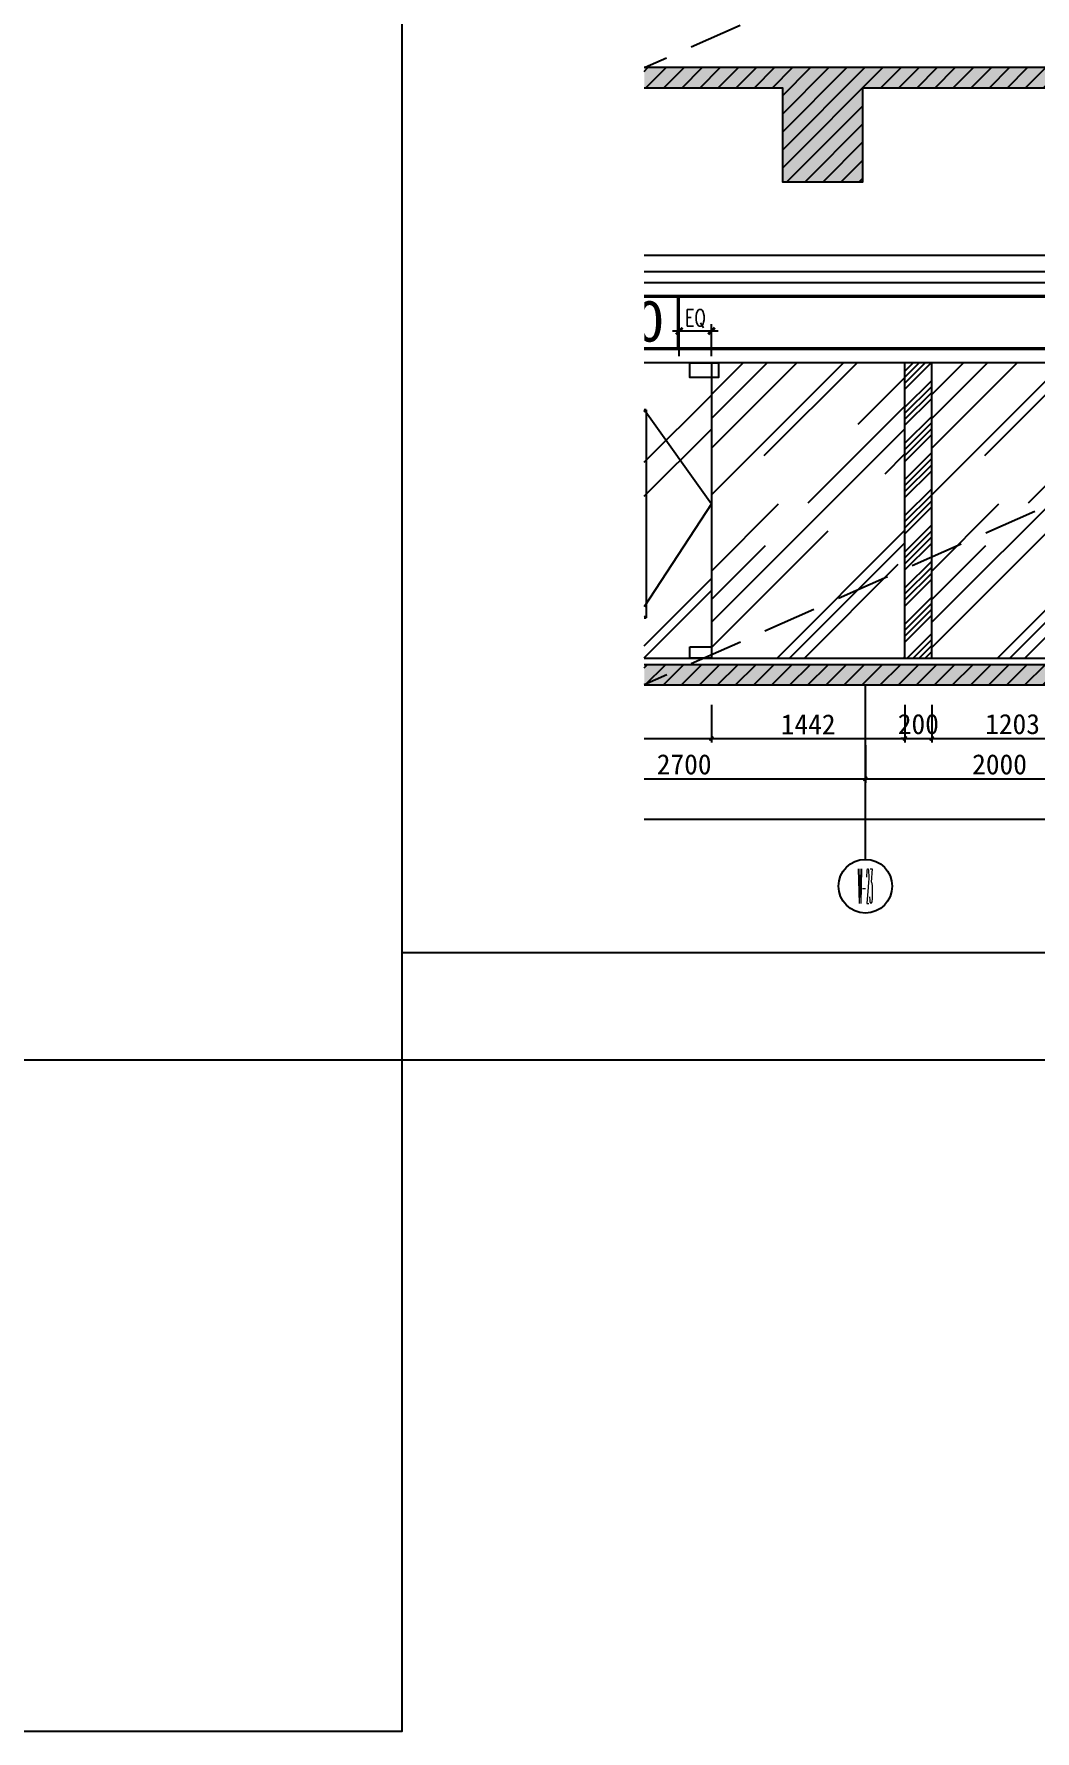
# Model space of a CAD drawing. Header units: millimetres. Extents: x 110215 to 630040, y -488650 to 141897.
# Drawn here: x 138017 to 145477, y -9761 to 2886 of the extents above; entities that cross this region are included whole.
import ezdxf
from ezdxf.enums import TextEntityAlignment as Align
from ezdxf.xclip import XClip

# ---------------------------------------------------------------- set-up
doc = ezdxf.new("R2010")
doc.units = ezdxf.units.MM
doc.header["$LTSCALE"] = 1000
doc.header["$XCLIPFRAME"] = 0
doc.linetypes.add('_DASH', pattern=[0.6, 0.4, -0.2])
doc.layers.get('Defpoints').update_dxf_attribs({"color": 2})
for name, color, linetype in [('0-118标注', 2, 'Continuous'), ('0-140b立面看线', 3, 'Continuous'), ('0-140c立面材料填充', 250, 'Continuous'), ('0-140d立面材料分隔', 146, 'Continuous'), ('0-140立面图剖切线', 4, 'Continuous')]:
    doc.layers.add(name, color=color, linetype=linetype)
doc.styles.add('_TCH_AXIS', font='COMPLEX', dxfattribs={"bigfont": 'GBCBIG'})
doc.styles.add('COMPLEX', font='COMPLEX')
doc.styles.add('TXT', font='txt.shx', dxfattribs={"width": 0.7})
doc.styles.add('繁黑体', font='simhei.ttf')
doc.styles.add('黑体', font='simhei.ttf')
doc.dimstyles.new('50', dxfattribs={"dimscale": 50, "dimtxt": 3, "dimasz": 0.6, "dimexe": 0.6, "dimexo": 0.6, "dimtad": 1, "dimdec": 0, "dimdsep": 46, "dimtxsty": '黑体', "dimblk1": 'ARCHTICK', "dimblk2": 'ARCHTICK', "dimsah": 1, "dimcen": 0, "dimdle": 1, "dimclrd": 251, "dimclre": 251, "dimclrt": 2, "dimadec": 0, "dimazin": 0, "dimtfac": 1, "dimtdec": 0, "dimtix": 1, "dimtmove": 2, "dimatfit": 3, "dimldrblk": 'DOT', "dimfxl": 0, "dimtolj": 1, "dimtzin": 0, "dimarcsym": 0})
doc.dimstyles.new('副本 1-50', dxfattribs={"dimscale": 50, "dimtxt": 2.5, "dimasz": 1, "dimexe": 1, "dimexo": 1, "dimgap": 0.6, "dimtad": 1, "dimdec": 0, "dimrnd": 5, "dimzin": 0, "dimdsep": 46, "dimtxsty": 'TXT', "dimblk": 'ARCHTICK', "dimcen": 4, "dimdle": 1, "dimclrd": 3, "dimclre": 3, "dimclrt": 3, "dimadec": 0, "dimazin": 0, "dimtfac": 1, "dimtdec": 0, "dimtix": 1, "dimtmove": 2, "dimatfit": 3, "dimldrblk": 'ARCHTICK', "dimfxl": 0, "dimtolj": 1, "dimtzin": 0, "dimarcsym": 0})

# ---------------------------------------------------------------- blocks, each defined once
blk = doc.blocks.new('_ArchTick')
at = {"color": 0, "linetype": 'ByBlock', "const_width": 0.4}
blk.add_lwpolyline([(-0.5, -0.5), (0.5, 0.5)], dxfattribs=at)
blk = doc.blocks.new('*D130')
at = {"color": 3, "lineweight": -2, "transparency": 16777216}
for p, q in [((2433621, 314332), (2433281, 314332)), ((2433331, 314145), (2433331, 314382)), ((2433571, 314145), (2433571, 314382))]:
    blk.add_line(p, q, dxfattribs=at)
at = {"layer": 'Defpoints', "color": 0, "transparency": 16777216}
for p in [(2433331, 314332), (2433331, 314095), (2433571, 314095)]:
    blk.add_point(p, dxfattribs=at)
at = {"color": 3, "lineweight": -2, "transparency": 16777216, "xscale": 50, "yscale": 50, "zscale": 50, "rotation": 180}
blk.add_blockref('_ArchTick', (2433331, 314332), dxfattribs=at)
at = {"color": 3, "lineweight": -2, "transparency": 16777216, "xscale": 50, "yscale": 50, "zscale": 50}
blk.add_blockref('_ArchTick', (2433571, 314332), dxfattribs=at)
at = {"color": 3, "transparency": 16777216, "insert": (2433451, 314425), "char_height": 125, "attachment_point": 5, "style": 'TXT'}
blk.add_mtext('\\A1;EQ', dxfattribs=at)
blk = doc.blocks.new('*D131')
at = {"color": 3, "lineweight": -2, "transparency": 16777216}
for p, q in [((2432021, 314332), (2432361, 314332)), ((2432071, 314145), (2432071, 314382)), ((2432311, 314145), (2432311, 314382))]:
    blk.add_line(p, q, dxfattribs=at)
at = {"layer": 'Defpoints', "color": 0, "transparency": 16777216}
for p in [(2432311, 314332), (2432071, 314095), (2432311, 314095)]:
    blk.add_point(p, dxfattribs=at)
at = {"color": 3, "lineweight": -2, "transparency": 16777216, "xscale": 50, "yscale": 50, "zscale": 50, "rotation": 180}
blk.add_blockref('_ArchTick', (2432071, 314332), dxfattribs=at)
at = {"color": 3, "lineweight": -2, "transparency": 16777216, "xscale": 50, "yscale": 50, "zscale": 50}
blk.add_blockref('_ArchTick', (2432311, 314332), dxfattribs=at)
at = {"color": 3, "transparency": 16777216, "insert": (2432191, 314425), "char_height": 125, "attachment_point": 5, "style": 'TXT'}
blk.add_mtext('\\A1;EQ', dxfattribs=at)
blk = doc.blocks.new('*D1219')
at = {"color": 251, "lineweight": -2, "transparency": 16777216}
for p, q in [((222137, 7119), (222137, 6839)), ((223637, 7119), (223637, 6839)), ((222087, 6869), (223687, 6869))]:
    blk.add_line(p, q, dxfattribs=at)
at = {"layer": 'Defpoints', "color": 0, "transparency": 16777216}
for p in [(222137, 7269), (223637, 7269), (223637, 6869)]:
    blk.add_point(p, dxfattribs=at)
at = {"color": 251, "lineweight": -2, "transparency": 16777216, "xscale": 30, "yscale": 30, "zscale": 30, "rotation": 180}
blk.add_blockref('_ArchTick', (222137, 6869), dxfattribs=at)
at = {"color": 251, "lineweight": -2, "transparency": 16777216, "xscale": 30, "yscale": 30, "zscale": 30}
blk.add_blockref('_ArchTick', (223637, 6869), dxfattribs=at)
at = {"color": 2, "transparency": 16777216, "insert": (222887, 6976), "char_height": 150, "attachment_point": 5, "style": '黑体'}
blk.add_mtext('\\A1;1500', dxfattribs=at)
blk = doc.blocks.new('_DOT')
at = {"color": 0, "linetype": 'ByBlock'}
blk.add_line((-0.5, 0), (-1, 0), dxfattribs=at)
at = {"color": 0, "linetype": 'ByBlock', "const_width": 0.5}
blk.add_lwpolyline([(-0.25, 0, 1), (0.25, 0, 1)], format="xyb", close=True, dxfattribs=at)
blk = doc.blocks.new('*D1220')
at = {"color": 251, "lineweight": -2, "transparency": 16777216}
for p, q in [((223637, 7119), (223637, 6839)), ((225079, 7119), (225079, 6839)), ((223587, 6869), (225129, 6869))]:
    blk.add_line(p, q, dxfattribs=at)
at = {"layer": 'Defpoints', "color": 0, "transparency": 16777216}
for p in [(223637, 7269), (225079, 7269), (225079, 6869)]:
    blk.add_point(p, dxfattribs=at)
at = {"color": 251, "lineweight": -2, "transparency": 16777216, "xscale": 30, "yscale": 30, "zscale": 30, "rotation": 180}
blk.add_blockref('_ArchTick', (223637, 6869), dxfattribs=at)
at = {"color": 251, "lineweight": -2, "transparency": 16777216, "xscale": 30, "yscale": 30, "zscale": 30}
blk.add_blockref('_ArchTick', (225079, 6869), dxfattribs=at)
at = {"color": 2, "transparency": 16777216, "insert": (224358, 6975), "char_height": 150, "attachment_point": 5, "style": '黑体'}
blk.add_mtext('\\A1;1442', dxfattribs=at)
blk = doc.blocks.new('*D1221')
at = {"color": 251, "lineweight": -2, "transparency": 16777216}
for p, q in [((225079, 7119), (225079, 6839)), ((225279, 7119), (225279, 6839)), ((225079, 6869), (225049, 6869)), ((225079, 6869), (225279, 6869)), ((225279, 6869), (225309, 6869))]:
    blk.add_line(p, q, dxfattribs=at)
at = {"layer": 'Defpoints', "color": 0, "transparency": 16777216}
for p in [(225079, 7269), (225279, 7269), (225279, 6869)]:
    blk.add_point(p, dxfattribs=at)
at = {"color": 251, "lineweight": -2, "transparency": 16777216, "xscale": 30, "yscale": 30, "zscale": 30}
blk.add_blockref('_ArchTick', (225079, 6869), dxfattribs=at)
at = {"color": 251, "lineweight": -2, "transparency": 16777216, "xscale": 30, "yscale": 30, "zscale": 30, "rotation": 180}
blk.add_blockref('_ArchTick', (225279, 6869), dxfattribs=at)
at = {"color": 2, "transparency": 16777216, "insert": (225179, 6976), "char_height": 150, "attachment_point": 5, "style": '黑体'}
blk.add_mtext('\\A1;200', dxfattribs=at)
blk = doc.blocks.new('*D1222')
at = {"color": 251, "lineweight": -2, "transparency": 16777216}
for p, q in [((225279, 7119), (225279, 6839)), ((226482, 7119), (226482, 6839)), ((225229, 6869), (226532, 6869))]:
    blk.add_line(p, q, dxfattribs=at)
at = {"layer": 'Defpoints', "color": 0, "transparency": 16777216}
for p in [(225279, 7269), (226482, 7269), (226482, 6869)]:
    blk.add_point(p, dxfattribs=at)
at = {"color": 251, "lineweight": -2, "transparency": 16777216, "xscale": 30, "yscale": 30, "zscale": 30, "rotation": 180}
blk.add_blockref('_ArchTick', (225279, 6869), dxfattribs=at)
at = {"color": 251, "lineweight": -2, "transparency": 16777216, "xscale": 30, "yscale": 30, "zscale": 30}
blk.add_blockref('_ArchTick', (226482, 6869), dxfattribs=at)
at = {"color": 2, "transparency": 16777216, "insert": (225881, 6976), "char_height": 150, "attachment_point": 5, "style": '黑体'}
blk.add_mtext('\\A1;1203', dxfattribs=at)
blk = doc.blocks.new('*D1243')
at = {"color": 251, "lineweight": -2, "transparency": 16777216}
for p, q in [((222084, 6819), (222084, 6539)), ((224784, 6819), (224784, 6539)), ((222034, 6569), (224834, 6569))]:
    blk.add_line(p, q, dxfattribs=at)
at = {"layer": 'Defpoints', "color": 0, "transparency": 16777216}
for p in [(222084, 6869), (224784, 6869), (224784, 6569)]:
    blk.add_point(p, dxfattribs=at)
at = {"color": 251, "lineweight": -2, "transparency": 16777216, "xscale": 30, "yscale": 30, "zscale": 30, "rotation": 180}
blk.add_blockref('_ArchTick', (222084, 6569), dxfattribs=at)
at = {"color": 251, "lineweight": -2, "transparency": 16777216, "xscale": 30, "yscale": 30, "zscale": 30}
blk.add_blockref('_ArchTick', (224784, 6569), dxfattribs=at)
at = {"color": 2, "transparency": 16777216, "insert": (223434, 6676), "char_height": 150, "attachment_point": 5, "style": '黑体'}
blk.add_mtext('\\A1;2700', dxfattribs=at)
blk = doc.blocks.new('*D1244')
at = {"color": 251, "lineweight": -2, "transparency": 16777216}
for p, q in [((224784, 6819), (224784, 6539)), ((226784, 6819), (226784, 6539)), ((224734, 6569), (226834, 6569))]:
    blk.add_line(p, q, dxfattribs=at)
at = {"layer": 'Defpoints', "color": 0, "transparency": 16777216}
for p in [(224784, 6869), (226784, 6869), (226784, 6569)]:
    blk.add_point(p, dxfattribs=at)
at = {"color": 251, "lineweight": -2, "transparency": 16777216, "xscale": 30, "yscale": 30, "zscale": 30, "rotation": 180}
blk.add_blockref('_ArchTick', (224784, 6569), dxfattribs=at)
at = {"color": 251, "lineweight": -2, "transparency": 16777216, "xscale": 30, "yscale": 30, "zscale": 30}
blk.add_blockref('_ArchTick', (226784, 6569), dxfattribs=at)
at = {"color": 2, "transparency": 16777216, "insert": (225784, 6676), "char_height": 150, "attachment_point": 5, "style": '黑体'}
blk.add_mtext('\\A1;2000', dxfattribs=at)
blk = doc.blocks.new('*D1248')
at = {"color": 251, "lineweight": -2, "transparency": 16777216}
for p, q in [((156554, 6519), (156554, 6239)), ((232987, 6519), (232987, 6239)), ((156504, 6269), (233037, 6269))]:
    blk.add_line(p, q, dxfattribs=at)
at = {"layer": 'Defpoints', "color": 0, "transparency": 16777216}
for p in [(156554, 6569), (232987, 6569), (232987, 6269)]:
    blk.add_point(p, dxfattribs=at)
at = {"color": 251, "lineweight": -2, "transparency": 16777216, "xscale": 30, "yscale": 30, "zscale": 30, "rotation": 180}
blk.add_blockref('_ArchTick', (156554, 6269), dxfattribs=at)
at = {"color": 251, "lineweight": -2, "transparency": 16777216, "xscale": 30, "yscale": 30, "zscale": 30}
blk.add_blockref('_ArchTick', (232987, 6269), dxfattribs=at)
at = {"color": 2, "transparency": 16777216, "insert": (194771, 6375), "char_height": 150, "attachment_point": 5, "style": '黑体'}
blk.add_mtext('\\A1;76433', dxfattribs=at)
blk = doc.blocks.new('_AXISO')
blk.add_circle((0, 0), 0.5)
at = {"style": 'COMPLEX', "width": 1.041667}
blk.add_attdef('A', text='', height=0.56, dxfattribs=at).set_placement((-0.25, -0.28), (0.25, -0.28), align=Align.FIT)
blk = doc.blocks.new('kjlkj')
at = {"layer": '0-140c立面材料填充'}
h = blk.add_hatch(dxfattribs=at)
h.set_pattern_fill('AR-RROOF', color=256, scale=50, angle=45, style=0)
h.set_pattern_definition([(45, (2419215.6, 311894.9), (1077.63, 2873.68), [19050, -2540, 6350, -1270]), (45, (2419961, 313538.3), (-2092.4, 296.35), [3810, -419.1, 7620, -952.5]), (45, (2418901.25, 313107.2), (4068.056, 5271.41), [10160, -1778, 5080, -1270])])
h.paths.add_polyline_path([(2433571.1, 314094.9), (2432071.1, 314094.9), (2432071.1, 311894.9), (2433571.1, 311894.9)])
at = {"color": 8}
for p, q in [((2432311.1, 314194.9), (2432311.1, 314594.9)), ((2432321.1, 314194.9), (2432321.1, 314594.9)), ((2433321.1, 314194.9), (2433321.1, 314594.9)), ((2433331.1, 314194.9), (2433331.1, 314594.9))]:
    blk.add_line(p, q, dxfattribs=at)
for points in [[(2432821.1, 314094.9), (2432071.1, 313044.9), (2432821.1, 311894.9)], [(2432821.1, 314094.9), (2433571.1, 313044.9), (2432821.1, 311894.9)]]:
    blk.add_lwpolyline(points, dxfattribs=at)
at = {"layer": '0-140d立面材料分隔'}
for p, q in [((2432071.1, 314094.9), (2432071.1, 311894.9)), ((2432821.1, 314094.9), (2432821.1, 311894.9)), ((2433571.1, 314094.9), (2433571.1, 311894.9))]:
    blk.add_line(p, q, dxfattribs=at)
at = {"layer": '0-140d立面材料分隔', "color": 1}
for p, q in [((2432609.7, 313694.9, -219.5), (2432556.9, 313744.9, -219.5)), ((2432556.9, 313744.9, -219.5), (2432556.9, 312194.9)), ((2432556.9, 313744.9, -219.5), (2432715.4, 313744.9, -219.5)), ((2432609.7, 313694.9, -219.5), (2432609.7, 312244.9)), ((2432609.7, 313694.9, -219.5), (2432715.4, 313694.9, -219.5)), ((2432715.4, 313744.9, -219.5), (2432715.4, 313694.9, -219.5)), ((2432926.8, 313744.9, -219.5), (2432926.8, 313694.9, -219.5)), ((2433085.4, 313744.9, -219.5), (2432926.8, 313744.9, -219.5)), ((2433032.5, 313694.9, -219.5), (2432926.8, 313694.9, -219.5)), ((2433032.5, 313694.9, -219.5), (2433085.4, 313744.9, -219.5)), ((2433032.5, 313694.9, -219.5), (2433032.5, 312244.9)), ((2433085.4, 313744.9, -219.5), (2433085.4, 312194.9)), ((2432609.7, 312244.9), (2432556.9, 312194.9)), ((2432715.4, 312194.9), (2432556.9, 312194.9)), ((2432715.4, 312244.9), (2432609.7, 312244.9)), ((2432715.4, 312244.9), (2432715.4, 312194.9)), ((2432926.8, 312244.9), (2433032.5, 312244.9)), ((2432926.8, 312244.9), (2432926.8, 312194.9)), ((2432926.8, 312194.9), (2433085.4, 312194.9)), ((2433032.5, 312244.9), (2433085.4, 312194.9))]:
    blk.add_line(p, q, dxfattribs=at)
for points in [[(2432018.3, 314094.9), (2432233.1, 314094.9), (2432233.1, 313984.9), (2432018.3, 313984.9)], [(2433409.2, 314094.9), (2433624, 314094.9), (2433624, 313984.9), (2433409.2, 313984.9)], [(2432071.1, 311978.2), (2432233.1, 311978.2), (2432233.1, 311894.9), (2432071.1, 311894.9)], [(2433409.2, 311978.2), (2433571.1, 311978.2), (2433571.1, 311894.9), (2433409.2, 311894.9)]]:
    blk.add_lwpolyline(points, close=True, dxfattribs=at)
at = {"color": 1, "style": '繁黑体'}
blk.add_text('LOGO', height=300, dxfattribs=at).set_placement((2432396, 314253.3, -219.5))
at = {"color": 8}
dim = blk.add_linear_dim(base=(2432311.1, 314332.1), p1=(2432071.1, 314094.9), p2=(2432311.1, 314094.9), text='EQ', dimstyle='副本 1-50', dxfattribs=at)
dim.commit()
dim.dimension.update_dxf_attribs({"geometry": '*D131', "text_midpoint": (2432191.1, 314424.6)})
dim = blk.add_linear_dim(base=(2433331.1, 314332.1), p1=(2433571.1, 314094.9), p2=(2433331.1, 314094.9), angle=180, text='EQ', dimstyle='副本 1-50', dxfattribs=at)
dim.commit()
dim.dimension.update_dxf_attribs({"geometry": '*D130', "text_midpoint": (2433451.1, 314424.6)})
blk = doc.blocks.new('sdfcsfsdfs')
h = blk.add_hatch()
h.set_pattern_fill('ANSI31', color=250, scale=30)
h.paths.add_polyline_path([(156354.2, 11868.7), (156354.2, 11718.7), (156554.2, 11718.7), (157551.1, 11718.7), (157551.1, 11018.7), (158013.6, 11018.7), (158013.6, 11145.5), (158013.6, 11718.7), (167984.6, 11718.7), (167984.6, 11018.7), (168441.9, 11018.7), (168441.9, 11718.7), (172853.9, 11718.7), (172853.9, 11018.7), (173453.9, 11018.7), (173453.9, 11718.7), (177303.9, 11718.7), (177303.9, 11018.7), (177903.9, 11018.7), (177903.9, 11718.7), (180555.6, 11718.7), (180555.6, 11018.7), (181155.6, 11018.7), (181155.6, 11718.7), (182255.3, 11718.7), (182255.3, 11018.7), (182755.3, 11018.7), (182755.3, 11718.7), (184345.9, 11718.7), (184345.9, 11018.7), (184845.9, 11018.7), (184845.9, 11718.7), (187805.6, 11718.7), (187805.6, 11018.7), (188305.6, 11018.7), (188305.6, 11718.7), (191989.2, 11718.7), (191989.2, 11018.7), (192624.6, 11018.7), (192624.6, 11718.7), (195356.1, 11718.7), (195356.1, 11018.7), (195969.8, 11018.7), (195969.8, 11718.7), (199435.1, 11718.7), (199435.1, 11018.7), (200035.1, 11018.7), (200035.1, 11718.7), (203883.4, 11718.7), (203883.4, 11018.7), (204483.4, 11018.7), (204483.4, 11718.7), (207985.2, 11718.7), (207985.2, 11018.7), (208585.2, 11018.7), (208585.2, 11718.7), (210541.5, 11718.7), (210541.5, 11018.7), (211138.6, 11018.7), (211138.6, 11718.7), (213935.2, 11718.7), (213935.2, 11018.7), (214535.2, 11018.7), (214535.2, 11718.7), (217337.1, 11718.7), (217337.1, 11018.7), (217835.1, 11018.7), (217835.1, 11718.7), (220184.8, 11718.7), (220184.8, 11018.7), (220784.8, 11018.7), (220784.8, 11718.7), (224165.6, 11718.7), (224165.6, 11018.7), (224765.5, 11018.7), (224765.5, 11718.7), (226905.6, 11718.7), (226905.6, 11018.7), (227405.6, 11018.7), (227405.6, 11718.7), (229705.6, 11718.7), (229705.6, 11018.7), (230205.6, 11018.7), (230205.6, 11718.7), (231983.4, 11718.7), (231983.4, 11018.7), (232583.4, 11018.7), (232583.4, 11718.7), (232987.1, 11718.7), (232987.1, 11868.7)])
h.paths.add_polyline_path([(232987.1, 7418.7), (156354.2, 7418.7), (156354.2, 7268.7), (232987.1, 7268.7)])
h = blk.add_hatch()
h.set_pattern_fill('ANSI34', color=250, scale=10)
h.paths.add_polyline_path([(225279.1, 9668.7), (225079.1, 9668.7), (225079.1, 7468.7), (225279.1, 7468.7)])
at = {"layer": '0-140c立面材料填充'}
h = blk.add_hatch(dxfattribs=at)
h.set_pattern_fill('AR-CONC', color=256)
h.paths.add_polyline_path([(232987.1, 7418.7), (156354.2, 7418.7), (156354.2, 7268.7), (232987.1, 7268.7)])
h.paths.add_polyline_path([(156354.2, 11868.7), (156354.2, 11718.7), (156554.2, 11718.7), (157551.1, 11718.7), (157551.1, 11018.7), (158013.6, 11018.7), (158013.6, 11145.5), (158013.6, 11718.7), (167984.6, 11718.7), (167984.6, 11018.7), (168441.9, 11018.7), (168441.9, 11718.7), (172853.9, 11718.7), (172853.9, 11018.7), (173453.9, 11018.7), (173453.9, 11718.7), (177303.9, 11718.7), (177303.9, 11018.7), (177903.9, 11018.7), (177903.9, 11718.7), (180555.6, 11718.7), (180555.6, 11018.7), (181155.6, 11018.7), (181155.6, 11718.7), (182255.3, 11718.7), (182255.3, 11018.7), (182755.3, 11018.7), (182755.3, 11718.7), (184345.9, 11718.7), (184345.9, 11018.7), (184845.9, 11018.7), (184845.9, 11718.7), (187805.6, 11718.7), (187805.6, 11018.7), (188305.6, 11018.7), (188305.6, 11718.7), (191989.2, 11718.7), (191989.2, 11018.7), (192624.6, 11018.7), (192624.6, 11718.7), (195356.1, 11718.7), (195356.1, 11018.7), (195969.8, 11018.7), (195969.8, 11718.7), (199435.1, 11718.7), (199435.1, 11018.7), (200035.1, 11018.7), (200035.1, 11718.7), (203883.4, 11718.7), (203883.4, 11018.7), (204483.4, 11018.7), (204483.4, 11718.7), (207985.2, 11718.7), (207985.2, 11018.7), (208585.2, 11018.7), (208585.2, 11718.7), (210541.5, 11718.7), (210541.5, 11018.7), (211138.6, 11018.7), (211138.6, 11718.7), (213935.2, 11718.7), (213935.2, 11018.7), (214535.2, 11018.7), (214535.2, 11718.7), (217337.1, 11718.7), (217337.1, 11018.7), (217835.1, 11018.7), (217835.1, 11718.7), (220184.8, 11718.7), (220184.8, 11018.7), (220784.8, 11018.7), (220784.8, 11718.7), (224165.6, 11718.7), (224165.6, 11018.7), (224765.5, 11018.7), (224765.5, 11718.7), (226905.6, 11718.7), (226905.6, 11018.7), (227405.6, 11018.7), (227405.6, 11718.7), (229705.6, 11718.7), (229705.6, 11018.7), (230205.6, 11018.7), (230205.6, 11718.7), (231983.4, 11718.7), (231983.4, 11018.7), (232583.4, 11018.7), (232583.4, 11718.7), (232987.1, 11718.7), (232987.1, 11868.7)])
h = blk.add_hatch(dxfattribs=at)
h.set_pattern_fill('AR-RROOF', color=256, scale=600, angle=45)
h.set_pattern_definition([(45, (227632.05, 94099.17), (509.117, 1357.645), [9000, -1200, 3000, -600]), (45, (227984.2, 94875.6), (-988.535, 140.007), [1800, -198, 3600, -450]), (45, (227483.56, 94671.92), (1921.9162, 2490.43), [4800, -840, 2400, -600])])
h.paths.add_polyline_path([(225079.1, 7468.7), (225079.1, 9668.7), (223637.1, 9668.7), (223637.1, 7468.7)])
h = blk.add_hatch(dxfattribs=at)
h.set_pattern_fill('AR-RROOF', color=256, scale=600, angle=45)
h.set_pattern_definition([(45, (229274.05, 94099.17), (509.117, 1357.645), [9000, -1200, 3000, -600]), (45, (229626.2, 94875.6), (-988.535, 140.007), [1800, -198, 3600, -450]), (45, (229125.56, 94671.92), (1921.9162, 2490.43), [4800, -840, 2400, -600])])
h.paths.add_polyline_path([(226482.1, 7468.7), (226482.1, 9668.7), (225279.1, 9668.7), (225279.1, 7468.7)])
blk.add_lwpolyline([(204483.4, 11718.7), (207985.2, 11718.7), (207985.2, 11018.7), (208585.2, 11018.7), (208585.2, 11718.7), (210541.5, 11718.7), (210541.5, 11018.7), (211138.6, 11018.7), (211138.6, 11718.7), (213935.2, 11718.7), (213935.2, 11018.7), (214535.2, 11018.7), (214535.2, 11718.7), (217337.1, 11718.7), (217337.1, 11018.7), (217835.1, 11018.7), (217835.1, 11718.7), (220184.8, 11718.7), (220184.8, 11018.7), (220784.8, 11018.7), (220784.8, 11718.7), (224165.6, 11718.7), (224165.6, 11018.7), (224765.5, 11018.7), (224765.5, 11718.7), (226905.6, 11718.7), (226905.6, 11018.7), (227405.6, 11018.7), (227405.6, 11718.7), (229705.6, 11718.7), (229705.6, 11018.7), (230205.6, 11018.7), (230205.6, 11718.7), (231983.4, 11718.7), (231983.4, 11018.7), (232583.4, 11018.7), (232583.4, 11718.7), (232987.1, 11718.7), (232987.1, 11868.7), (156354.2, 11868.7)])
blk.add_lwpolyline([(232987.1, 7418.7), (156354.2, 7418.7), (156354.2, 7268.7), (232987.1, 7268.7)], close=True)
at = {"layer": '0-118标注'}
blk.add_line((224784.2, 5968.7, 13.8), (224784.2, 7268.7), dxfattribs=at)
at = {"layer": '0-140b立面看线'}
for p, q in [((157354.2, 10348.7), (232987.1, 10348.7)), ((157354.2, 10268.7), (232987.1, 10268.7))]:
    blk.add_line(p, q, dxfattribs=at)
at = {"layer": '0-140d立面材料分隔'}
for p, q in [((229187.1, 10168.7), (175777.1, 10168.7)), ((229187.1, 10158.7), (175777.1, 10158.7)), ((229187.1, 9778.7), (175777.1, 9778.7)), ((229187.1, 9768.7), (175777.1, 9768.7)), ((229187.1, 9668.7), (175777.1, 9668.7)), ((225079.1, 7468.7), (225079.1, 9668.7)), ((225279.1, 7468.7), (225279.1, 9668.7))]:
    blk.add_line(p, q, dxfattribs=at)
at = {"layer": '0-140立面图剖切线'}
blk.add_line((156554.2, 7468.7), (232987.1, 7468.7), dxfattribs=at)
blk.add_lwpolyline([(232987.1, 10468.7), (157354.2, 10468.7), (157254.2, 10468.7), (157254.2, 10298.7), (157314.2, 10298.7), (157314.2, 10348.7), (157354.2, 10348.7), (157354.2, 10268.7), (157234.2, 10268.7), (157234.2, 10278.7), (157224.2, 10278.7), (157224.2, 10268.7), (156554.2, 10268.7)], dxfattribs=at)
at = {"color": 8}
blk.add_blockref('kjlkj', (-2209934, -304426.2), dxfattribs=at)
at = {"layer": '0-118标注'}
ref = blk.add_blockref('_AXISO', (224784.2, 5768.7, 13.8), dxfattribs=dict(at, xscale=400, yscale=400, zscale=400))
ref.add_attrib('A', 'W-23', dxfattribs={"layer": '0', "height": 257.36, "style": '_TCH_AXIS', "width": 0.107143}).set_placement((224729, 5640, 13.8), (224839.3, 5640, 13.8), align=Align.FIT)
for base, p1, p2, picture, middle in [((223637.1, 6868.7), (222137.1, 7268.7), (223637.1, 7268.7), '*D1219', (222887.1, 6975.8)), ((225079.1, 6868.7), (223637.1, 7268.7), (225079.1, 7268.7), '*D1220', (224358.1, 6974.9)), ((225279.1, 6868.7), (225079.1, 7268.7), (225279.1, 7268.7), '*D1221', (225179.1, 6975.8)), ((226482.1, 6868.7), (225279.1, 7268.7), (226482.1, 7268.7), '*D1222', (225880.6, 6975.8)), ((224784.2, 6568.7), (222084.2, 6868.7), (224784.2, 6868.7), '*D1243', (223434.2, 6675.8)), ((226784.2, 6568.7), (224784.2, 6868.7), (226784.2, 6868.7), '*D1244', (225784.2, 6675.8)), ((232987.1, 6268.7), (156554.2, 6568.7), (232987.1, 6568.7), '*D1248', (194770.7, 6374.9))]:
    dim = blk.add_linear_dim(base=base, p1=p1, p2=p2, dimstyle='50', override={"dimfxl": 5, "dimarcsym": 1})
    dim.commit()
    dim.dimension.update_dxf_attribs({"geometry": picture, "text_midpoint": middle})

msp = doc.modelspace()

# ---------------------------------------------------------------- linework, layer by layer
at = {"color": 251, "linetype": '_DASH'}
for p, q in [((165212.9, 12690.4), (142570.8, 2634.8)), ((165216.7, 8090.4), (142563.9, -1965.2))]:
    msp.add_line(p, q, dxfattribs=at)
msp.add_line((166306.1, -3961.1), (140760.7, -3961.1))
for points in [[(140760.7, 15350.1), (166306.1, 15350.1), (166306.1, -4761.1), (140760.7, -4761.1)], [(140760.7, -4761.1), (135760.7, -4761.1), (135760.7, -9761.1), (140760.7, -9761.1)]]:
    msp.add_lwpolyline(points, close=True)

# ---------------------------------------------------------------- block references
ref = msp.add_blockref('sdfcsfsdfs', (-66898.7, -9233.8))
XClip(ref).set_block_clipping_path([(178015.0692108534, 5272.7447363527), (201755.3563001612, 14528.3161649242)])
ref = msp.add_blockref('sdfcsfsdfs', (-80572, -9233.8))
XClip(ref).set_block_clipping_path([(223136.2102642226, 5272.7447363527), (234295.0498132682, 14528.3161649242)])

doc.saveas('drawing.dxf')
